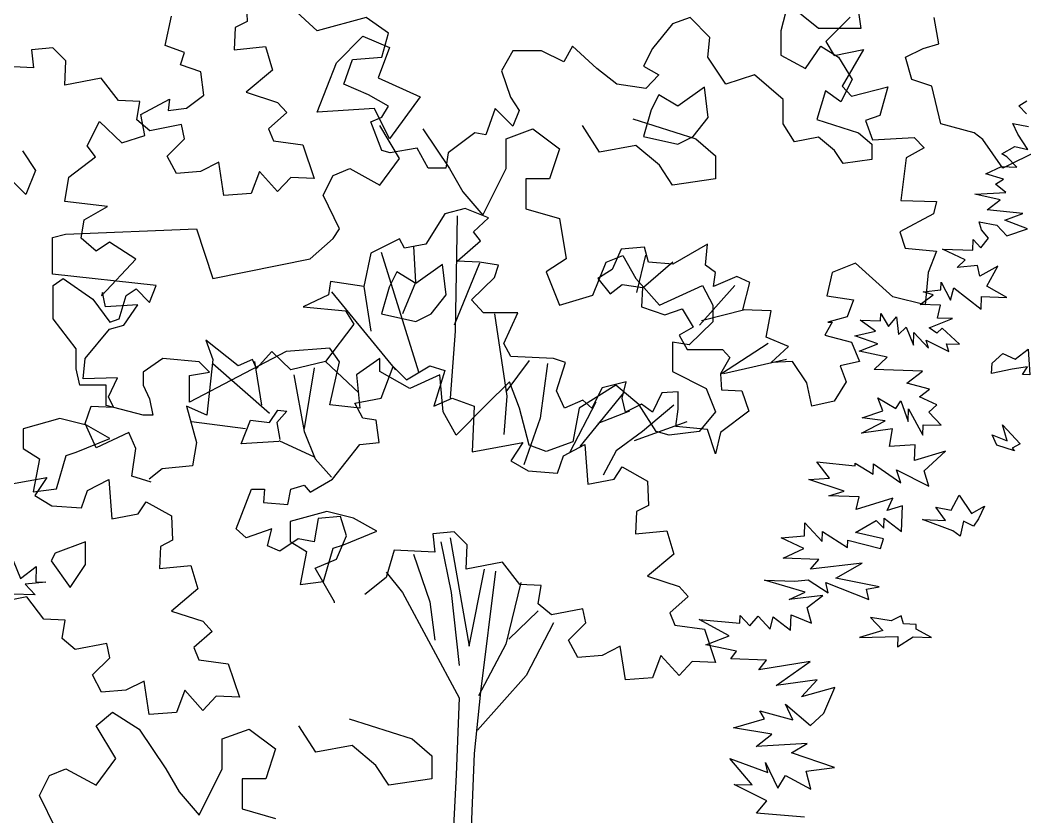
# Model space of a CAD drawing. Header units: inches. Extents: x -11 to 128, y 7 to 56.
# Drawn here: x 43.6473 to 44.1167, y 22.0282 to 22.4006 of the extents above; entities that cross this region are included whole.
import ezdxf

# ---------------------------------------------------------------- set-up
doc = ezdxf.new("R2010")
doc.units = ezdxf.units.IN
doc.header["$MEASUREMENT"] = 0
doc.layers.add('CAY', color=94, linetype='Continuous')
doc.layers.add('CAY-3', color=61, linetype='Continuous')
picture_1 = doc.add_image_def('image1.jpg', size_in_pixel=(1680, 1093))

# ---------------------------------------------------------------- blocks, each defined once
blk = doc.blocks.new('A$C76451831')
at = {"layer": 'CAY'}
for p, q in [((5771.4, 200), (5778.9, 181.1)), ((5778.9, 181.1), (5795.2, 193.7)), ((5795.2, 193.7), (5794.7, 177.9)), ((5794.7, 177.9), (5805.1, 177.5)), ((5805.1, 177.5), (5783.7, 175.5)), ((5783.7, 175.5), (5794.2, 164.3)), ((5794.2, 164.3), (5770.2, 165.1))]:
    blk.add_line(p, q, dxfattribs=at)
for points in [[(530, 749.3), (509.9, 755.6), (514.2, 784.1), (506.8, 800.9), (473, 785.1), (461.4, 810.4), (467.7, 828.4), (490.9, 827.3), (485.7, 837.9), (495.2, 857.9), (459.3, 856.8), (461.4, 877.9), (486.7, 908.5), (501.5, 912.7), (516.3, 933.8), (482.5, 931.7), (479.3, 946.5), (478.3, 943.3), (514.2, 981.3), (486.7, 999.2), (473, 989.7), (457.2, 1003.4), (460.4, 1022.4), (484.6, 1036.1), (440.3, 1041.4), (444.5, 1066.7), (472, 1087.8), (463.5, 1099.4), (476.2, 1124.7), (499.4, 1102.6), (523.6, 1110), (519.4, 1132.1), (549, 1147.9), (547.9, 1136.3), (566.9, 1138.4), (584.8, 1152.1), (581.7, 1176.4), (560.6, 1183.8), (564.8, 1196.4), (544.7, 1203.8), (551.1, 1234.4)], [(1257.7, 1233.4), (1232.4, 1208), (1240.8, 1193.3), (1271.4, 1199.6), (1249.3, 1161.6), (1258.8, 1151.1), (1296.7, 1160.6), (1288.3, 1131.1), (1273.5, 1125.8), (1280.9, 1105.7), (1324.2, 1107.9), (1334.7, 1097.3), (1315.7, 1086.8), (1310.4, 1042.5), (1347.4, 1041.4), (1344.2, 1028.7), (1309.4, 1009.8), (1314.7, 992.9), (1347.4, 989.7), (1338.9, 967.6), (1335.8, 933.8), (1302, 942.3), (1263, 977.1), (1238.7, 967.6), (1233.4, 943.3), (1260.9, 939.1), (1254.5, 921.2), (1234.5, 915.9), (1238.7, 915.9), (1231.3, 902.2), (1258.8, 894.8), (1267.2, 874.8), (1247.2, 870.5), (1253.5, 853.7)], [(1210.1, 400.4), (1160, 404.8), (1170.8, 417.6), (1137, 434.6), (1155.6, 434), (1132.5, 461.5), (1171.9, 447), (1169.5, 457.5), (1182.2, 430.8), (1190.3, 443.7), (1216.6, 429.6), (1211.8, 448.3), (1241.4, 452.3), (1196.6, 467.5), (1212.8, 477.3), (1159.7, 474.2), (1176, 486.8), (1136.3, 493.6), (1168.4, 502.9), (1163.7, 511.2), (1197.8, 501.9), (1190.2, 518), (1216.2, 495.8), (1230.2, 508.9), (1241.6, 535.3), (1206.8, 525.6), (1223.3, 543.6), (1180.5, 537.4), (1215.8, 562.4), (1162.5, 553.9), (1170.5, 564), (1133.4, 565.3), (1139.1, 573.3), (1107.2, 579.8), (1131.5, 589.4), (1100.4, 606.4), (1142.9, 602.6), (1143.1, 610.3), (1153.2, 599.5), (1161.7, 609.7), (1174.4, 596.1), (1177.5, 609.1), (1195.6, 595.3), (1196.2, 611.2), (1217.2, 602.3), (1212.8, 618.8), (1229.1, 631.3), (1194, 627.1), (1210.6, 634.7), (1168.4, 647.1), (1200.1, 646), (1213.8, 647.7), (1234.6, 633.9), (1232.3, 644.8), (1276.9, 627), (1274.6, 637.9), (1287.8, 640.2), (1242.8, 649.4), (1270.1, 664.8), (1216.4, 658.5), (1224.9, 668.7), (1187.8, 670), (1209.5, 680.1), (1185.8, 691.3), (1209.9, 693.2), (1210.4, 706.8), (1228.3, 687.6), (1228.7, 698), (1254.8, 681.2), (1255.1, 688.9), (1289.2, 680), (1292.3, 690.3), (1263.1, 696.8), (1284.8, 709.2), (1292.7, 701.2), (1293, 711.6), (1311.1, 697.8), (1312.1, 724.6), (1296, 719.7), (1301.9, 732.6), (1263.9, 720.8), (1267.1, 733.8), (1235.4, 734.9), (1251.4, 739.8), (1214.7, 752), (1236, 753.5), (1223, 770.3), (1262.8, 766.2), (1262.9, 768.9), (1281.5, 757.4), (1281.9, 768.2), (1310.2, 748.6), (1305.7, 761.9), (1339.5, 744.9), (1334.6, 760.9), (1356.7, 781.5), (1324.6, 771.7), (1325.2, 788), (1298.4, 786.2), (1301.7, 804.7), (1269.4, 800.4), (1293.9, 813.1), (1270, 816.2), (1291.5, 823.6), (1286.5, 837), (1305.2, 825.9), (1310.4, 833.9), (1317.9, 812.3), (1318.3, 825.4), (1333.2, 798.2), (1333.6, 809), (1352.2, 808.4), (1339.5, 822), (1347.9, 829.8), (1329.6, 838.2), (1340.3, 846), (1316.5, 852.2), (1332.8, 864.8), (1282.6, 866.6), (1296.2, 879.2), (1266.9, 885.7), (1286.2, 893.2), (1262.5, 901.7), (1284, 906.4), (1268.1, 917.8), (1289.3, 917.1), (1289.6, 924.8), (1297.3, 911.4), (1305.8, 921.5), (1307.9, 902.9), (1315.9, 910.7), (1323.4, 891.9), (1323.8, 905), (1339.1, 888.6), (1336.7, 896.9), (1360.3, 885.2), (1357.8, 893.4), (1371.4, 892.9), (1353.4, 909.4), (1347.8, 904.2), (1339.8, 909.9), (1364.2, 919.5), (1348.4, 920), (1351.5, 933.5), (1330.3, 934.3), (1343.8, 944.2), (1333.4, 947.3), (1352.1, 949.4), (1352.4, 957.5), (1362.1, 938.6), (1365.3, 951.6), (1394, 929.3), (1394.4, 942.4), (1420.7, 941.5), (1399.8, 953.1), (1411.4, 974), (1392.5, 963.8), (1390.1, 974.8), (1368.8, 972.8), (1377.2, 980.7), (1353.6, 991.9), (1385.3, 990.8), (1385.6, 1001.7), (1393.5, 993.3), (1401.6, 1003.4), (1394.2, 1011.8), (1391.7, 1020.1), (1410.2, 1016.7), (1420.7, 1005.5), (1442.2, 1012.9), (1418.5, 1021.8), (1437.3, 1028.9), (1400.3, 1032.9), (1413.8, 1043.3), (1387.3, 1049.2), (1419.5, 1050.8), (1409, 1059.4), (1417.3, 1064.5), (1398.9, 1070.1), (1415, 1077.7), (1430.9, 1077.2), (1420.8, 1088), (1415.5, 1090.9), (1428.9, 1098.6), (1442.4, 1095.4), (1432.1, 1111.6), (1427, 1122.6), (1443.2, 1119.4)], [(1441, 1132.6), (1433.1, 1141), (1441.4, 1146.2)], [(1253.5, 853.7), (1240.8, 833.6), (1217.6, 828.4), (1212.4, 852.6), (1197.6, 874.8), (1175.4, 873.7), (1193.4, 890.6), (1170.2, 900.1), (1175.4, 927.5), (1145.9, 928.6), (1153.3, 957), (1139.6, 963.4), (1115.3, 952.8), (1117.4, 967.6), (1106.9, 975), (1109, 997.1), (1073.1, 976), (1047.8, 978.1), (1043.6, 993.9), (1019.3, 991.8), (1009.9, 970.7), (995.1, 961.2), (1007.7, 945.4), (1020.4, 954.9), (1041.5, 951.8), (1040.4, 931.7), (1064.7, 923.3), (1082.6, 929.6), (1094.2, 910.6), (1079.5, 902.2), (1087.9, 887.4), (1124.8, 887.4), (1132.2, 879), (1122.7, 862.1), (1123.8, 845.2), (1144.9, 844.2), (1152.2, 823.1), (1122.7, 800.9), (1117.4, 778.8), (1109, 804.1), (1076.3, 807.3), (1078.4, 825.2), (1078.4, 843.1), (1061.5, 842.1), (1052, 822), (1040.4, 830.5), (1023.6, 822), (1020.4, 836.8), (1024.6, 853.7), (999.3, 847.3), (988.8, 826.2), (979.3, 834.7), (960.3, 826.2), (951.8, 844.2), (961.3, 873.7), (948.7, 877.9), (904.4, 880), (897, 893.7), (911.8, 925.4), (875.9, 925.4), (863.3, 939.1), (887.5, 962.3), (891.7, 975), (871.7, 978.1), (848.5, 979.2), (872.7, 1000.3), (865.4, 1009.8), (881.2, 1024.5), (856.9, 1034), (835.8, 1028.7), (815.8, 997.1), (793.6, 992.9), (788.4, 1002.4), (758.8, 987.6), (751.5, 952.8), (716.7, 958.1), (714.5, 944.4), (688.2, 931.7), (732.5, 927.5), (740.9, 913.8), (711.4, 874.8), (675.5, 866.3), (655.5, 885.3), (639.7, 867.4), (635.4, 876.9), (620.7, 870.5), (586.9, 896.9), (594.3, 876.9), (588, 818.9), (566.9, 828.4), (577.4, 790.4), (573.2, 766.1), (541.6, 763), (527.9, 752.4)], [(848.5, 1026.6), (846.4, 906.4), (841.1, 836.8)], [(803.1, 995), (805.2, 957), (791.5, 924.3)], [(769.4, 988.7), (808.4, 864.2)], [(1044.7, 985.5), (1035.2, 946.5)], [(871.7, 977.1), (845.3, 912.7)], [(1073.1, 978.1), (1042.6, 951.8)], [(751.5, 952.8), (758.8, 906.4)], [(1137.5, 953.9), (1100.6, 912.7)], [(717.7, 947.5), (784.2, 866.3)], [(887.5, 924.3), (900.2, 838.9), (897, 798.8)], [(1148, 928.6), (1102.7, 917)], [(1172.3, 893.7), (1123.8, 862.1)], [(594.3, 872.7), (653.4, 821)], [(634.4, 741.9), (648.1, 741.9), (647, 728.2), (672.4, 726.1), (675.5, 741.9), (689.2, 746.1), (695.6, 738.7), (718.8, 752.4), (747.2, 788.3), (767.3, 790.4), (764.1, 813.6), (750.4, 815.7), (742, 831.5), (769.4, 836.8), (782, 869.5), (795.8, 855.8), (820, 870.5), (835.8, 865.3), (824.2, 828.4), (843.2, 836.8), (866.4, 828.4), (864.3, 780.9), (917, 790.4), (904.4, 771.4), (922.3, 760.9), (952.9, 758.7), (959.2, 776.7), (981.4, 788.3), (984.5, 747.1), (1012, 752.4), (1020.4, 765.1), (1046.8, 750.3), (1047.8, 725), (1035.2, 718.7), (1034.1, 695.5), (1066.8, 698.6), (1074.2, 674.4), (1046.8, 651.2), (1079.5, 640.6), (1089, 630.1), (1070, 613.2), (1075.2, 600.5), (1105.8, 596.3), (1117.4, 561.5), (1093.2, 562.6), (1079.5, 547.8), (1060.5, 568.9), (1052, 545.7), (1023.6, 543.6), (1018.3, 578.4), (999.3, 568.9), (974, 566.8), (964.5, 584.7), (982.4, 602.7), (979.3, 617.4), (946.6, 611.1), (932.9, 622.7), (936, 641.7), (913.9, 642.7), (895.9, 665.9), (858, 658.6), (859, 683.9), (845.3, 697.6), (823.2, 695.5), (825.3, 676.5), (783.1, 678.6), (774.7, 650.1), (752.5, 632.2)], [(637.6, 874.8), (644.9, 829.4)], [(699.8, 868.4), (689.2, 805.2)], [(711.4, 874.8), (746.2, 842.1)], [(923.4, 875.8), (899.1, 843.1)], [(942.4, 872.7), (935, 815.7), (918.1, 767.2)], [(1191.3, 876.9), (1125.9, 862.1)], [(678.7, 861.1), (689.2, 802), (700.8, 773.5), (717.7, 754.5)], [(1021.5, 842.1), (976.1, 786.2)], [(993, 832.6), (965.6, 779.8)], [(1074.2, 829.4), (1041.5, 802), (1014.1, 782), (1000.4, 756.6)], [(662.9, 791.4), (623.8, 789.3), (633.3, 813.6), (653.4, 811.5), (661.8, 824.1), (671.3, 823.1), (660.8, 811.5), (663.9, 793.6)], [(1027.8, 823.1), (995.1, 810.4)], [(572.2, 812.5), (628.1, 805.2)], [(1033.1, 792.5), (1087.9, 812.5)], [(662.9, 792.5), (699.8, 775.6)], [(720.9, 623.7), (720.9, 624.8), (700.8, 659.6), (723, 669.1), (733.5, 693.4), (727.2, 713.4), (704, 711.3), (699.8, 687), (682.9, 690.2), (663.9, 677.5), (651.3, 682.8), (655.5, 700.7), (629.1, 691.2), (618.6, 700.7), (634.4, 741.9)], [(841.1, 691.2), (861.1, 578.4), (877, 658.6)], [(831.6, 687), (842.2, 634.3), (850.6, 558.4)], [(803.1, 674.4), (820, 624.8), (825.3, 584.7)], [(774.7, 655.4), (791.5, 634.3), (850.6, 524.6), (847.4, 444.5), (842.2, 343.2), (836.9, 219.8), (831.6, 177.6), (821.1, 141.8)], [(888.6, 656.4), (872.7, 530.9), (866.4, 466.6), (861.1, 337.9), (856.9, 208.2), (854.8, 166), (859, 143.9)], [(914.9, 644.8), (899.1, 580.5), (870.6, 526.7)], [(932.9, 615.3), (902.3, 585.8)], [(948.7, 602.7), (920.2, 547.8), (869.6, 490.9)]]:
    blk.add_lwpolyline(points, dxfattribs=at)
for points in [[(722.8, 1185.8), (750.5, 1213.5), (778.2, 1201.7), (766.3, 1170), (809.9, 1150.2), (778.2, 1106.6), (762.4, 1138.3), (703, 1134.3)], [(1109.9, 1128.8), (1106, 1160.5), (1078.3, 1140.7), (1058.5, 1152.6), (1050.5, 1136.7), (1042.6, 1109), (1078.3, 1101.1), (1094.1, 1109)], [(1444.6, 860.9), (1436.9, 861.2), (1442.2, 869.2), (1426.3, 867), (1404.8, 862.3), (1405.2, 873.2), (1416.4, 883.2), (1429.3, 877.3), (1442.8, 887.7)], [(1428.7, 781.7), (1410.3, 787.8), (1405.3, 798.4), (1420.9, 792.4), (1416.1, 808.9), (1434.4, 789.2), (1426.1, 784.5)], [(1364.6, 698.7), (1332.9, 710.2), (1356.9, 709.4), (1346.9, 723.3), (1362.7, 720.1), (1370.9, 735.6), (1383.8, 716.6), (1397.3, 724.3), (1391.3, 710.9), (1386.1, 703.4), (1375.4, 708.7), (1372.1, 693)], [(1313.2, 601.7), (1310.8, 609.9), (1300.2, 604.8), (1278.6, 608.3), (1291.7, 594.7), (1267.4, 587.4), (1307.3, 588.7), (1306.9, 577.9), (1323.2, 588.2), (1342.2, 587.5), (1326.2, 596.2), (1326.3, 601.2)]]:
    blk.add_lwpolyline(points, close=True, dxfattribs=at)
at = {"layer": 'CAY-3'}
for p, q in [((6416.3, 659.8), (6481.8, 639.1)), ((6173.4, 618.5), (6152.8, 652.7)), ((6197.6, 649.2), (6225.3, 607.9)), ((6284.2, 639.1), (6312, 649.2)), ((6312, 649.2), (6339.7, 628.5)), ((6381.5, 625), (6363.8, 652.7)), ((6284.2, 607.9), (6284.2, 639.1)), ((6481.8, 639.1), (6502.4, 621.4)), ((6339.7, 628.5), (6329.6, 597.3)), ((6419.3, 632.1), (6381.5, 625)), ((6444, 611.4), (6419.3, 632.1)), ((5780.9, 626.5), (5794.5, 605.9)), ((6152.8, 590.8), (6173.4, 618.5)), ((6502.4, 621.4), (6502.4, 597.3)), ((6104.4, 600.8), (6121.5, 607.9)), ((6121.5, 607.9), (6152.8, 590.8)), ((6225.3, 607.9), (6239.4, 583.7)), ((6260.1, 559.5), (6284.2, 607.9)), ((6457.6, 590.8), (6444, 611.4)), ((5784.5, 581.1), (5766.8, 598.8)), ((5794.5, 605.9), (5784.5, 581.1)), ((6093.8, 580.2), (6104.4, 600.8)), ((6304.9, 597.3), (6304.9, 566)), ((6329.6, 597.3), (6304.9, 597.3)), ((6502.4, 597.3), (6457.6, 590.8)), ((6110.9, 545.4), (6093.8, 580.2)), ((6239.4, 583.7), (6260.1, 559.5)), ((6304.9, 566), (6339.7, 556)), ((6339.7, 556), (6346.7, 514.1)), ((5825.7, 539.8), (5961.9, 545.3)), ((5961.9, 545.3), (5979, 493.4)), ((6104.4, 535.3), (6110.9, 545.4)), ((5812.2, 536.3), (5825.7, 539.8)), ((5812.2, 497.9), (5812.2, 536.3)), ((6080.2, 514.1), (6104.4, 535.3)), ((5979, 493.4), (6080.2, 514.1)), ((6346.7, 514.1), (6326.1, 500.5)), ((6388.6, 510.6), (6405.7, 517.6)), ((6405.7, 517.6), (6419.3, 493.4)), ((472.7, 495.7), (489.8, 509.9)), ((489.8, 509.9), (517.5, 492.2)), ((736.2, 502.8), (801.7, 482.1)), ((6374.5, 476.3), (6388.6, 510.6)), ((493.3, 461.5), (472.7, 495.7)), ((517.5, 492.2), (545.2, 450.9)), ((604.1, 482.1), (631.9, 492.2)), ((631.9, 492.2), (659.6, 471.5)), ((701.4, 468), (683.7, 495.7)), ((5920.1, 486.4), (5812.2, 497.9)), ((5812.8, 486.4), (5823.4, 493.4)), ((5823.4, 493.4), (5854, 472.2)), ((6326.1, 500.5), (6339.7, 465.7)), ((6419.3, 493.4), (6444, 465.7)), ((604.1, 450.9), (604.1, 482.1)), ((801.7, 482.1), (822.3, 464.4)), ((5812.8, 451.6), (5812.8, 486.4)), ((5888.8, 475.7), (5899.4, 482.8)), ((5899.4, 482.8), (5913, 468.7)), ((5913, 468.7), (5920.1, 486.4)), ((6444, 465.7), (6488.8, 486.4)), ((6488.8, 486.4), (6499.5, 465.7)), ((659.6, 471.5), (649.5, 440.3)), ((739.2, 475.1), (701.4, 468)), ((763.9, 454.4), (739.2, 475.1)), ((5854, 472.2), (5871.7, 448)), ((5881.7, 451.6), (5888.8, 475.7)), ((6339.7, 465.7), (6374.5, 476.3)), ((472.7, 433.8), (493.3, 461.5)), ((822.3, 464.4), (822.3, 440.3)), ((6499.5, 465.7), (6499.5, 448.6)), ((424.3, 443.8), (441.4, 450.9)), ((441.4, 450.9), (472.7, 433.8)), ((545.2, 450.9), (559.3, 426.7)), ((580, 402.5), (604.1, 450.9)), ((777.5, 433.8), (763.9, 454.4)), ((5836.9, 420.3), (5812.8, 451.6)), ((5871.7, 448), (5881.7, 451.6)), ((413.7, 423.2), (424.3, 443.8)), ((624.8, 440.3), (624.8, 409)), ((649.5, 440.3), (624.8, 440.3)), ((822.3, 440.3), (777.5, 433.8)), ((6499.5, 448.6), (6474.7, 424.4)), ((430.8, 388.4), (413.7, 423.2)), ((559.3, 426.7), (580, 402.5)), ((5836.9, 399.6), (5836.9, 420.3)), ((6100.9, 420.9), (6055.5, 417.4)), ((6110.9, 406.7), (6100.9, 420.9)), ((6457.6, 427.4), (6457.6, 396.7)), ((6474.7, 424.4), (6457.6, 427.4)), ((624.8, 409), (659.6, 399)), ((5927.1, 410.3), (5906.5, 396.1)), ((5964.9, 406.7), (5927.1, 410.3)), ((6055.5, 417.4), (5954.9, 364.8)), ((6152.8, 410.3), (6128.6, 393.2)), ((6152.8, 396.7), (6152.8, 410.3)), ((5840.5, 382.5), (5836.9, 399.6)), ((5975.5, 396.1), (5964.9, 406.7)), ((6100.9, 361.9), (6110.9, 406.7)), ((5906.5, 396.1), (5906.5, 382.5)), ((5954.9, 392.6), (5975.5, 396.1)), ((5954.9, 364.8), (5954.9, 392.6)), ((6128.6, 393.2), (6132.1, 358.4)), ((6184, 379), (6152.8, 396.7)), ((6215.3, 393.2), (6184, 379)), ((6218.8, 354.8), (6215.3, 393.2)), ((6457.6, 396.7), (6492.4, 379)), ((5868.2, 382.5), (5840.5, 382.5)), ((5868.2, 361.3), (5868.2, 382.5)), ((5906.5, 382.5), (5913, 368.4)), ((6287.8, 386.1), (6263.6, 361.9)), ((6298.4, 358.4), (6287.8, 386.1)), ((6398.6, 382.6), (6360.3, 358.4)), ((6422.8, 361.9), (6398.6, 382.6)), ((6492.4, 379), (6502.4, 354.8)), ((5913, 368.4), (5916.5, 351.3)), ((5906.5, 351.3), (5868.2, 361.3)), ((6132.1, 358.4), (6100.9, 361.9)), ((6263.6, 361.9), (6232.4, 330.6)), ((6308.4, 320), (6298.4, 358.4)), ((6360.3, 358.4), (6353.8, 323.6)), ((6440.5, 334.2), (6422.8, 361.9)), ((5916.5, 351.3), (5906.5, 351.3)), ((6232.4, 330.6), (6218.8, 354.8)), ((6502.4, 354.8), (6485.3, 334.2)), ((6454.1, 330.6), (6440.5, 334.2)), ((6485.3, 334.2), (6454.1, 330.6)), ((6326.1, 313.5), (6308.4, 320)), ((6353.8, 323.6), (6326.1, 313.5))]:
    blk.add_line(p, q, dxfattribs=at)
for points in [[(6838.4, 626.8), (6801.4, 608.3), (6780.6, 638.2), (6771.5, 645.3), (6736.9, 654.4), (6727.5, 693.7), (6706.7, 700.8), (6700, 724), (6718.5, 733), (6734.6, 737.7), (6729.9, 765.3)], [(6648.9, 786.1), (6653.6, 753.8), (6609.6, 753.8), (6577.4, 779.4), (6570.3, 751.5), (6570.3, 725.9), (6595.8, 712.2), (6611.9, 735.4), (6630.4, 724), (6644.6, 700.8), (6632.8, 677.6), (6616.7, 689), (6607.6, 659.1), (6651.2, 645.3), (6665, 633.5), (6665, 617.4), (6635.1, 613.1), (6626.1, 626.8), (6609.6, 640.6), (6584.4, 635.9), (6572.6, 654.4), (6572.6, 679.9), (6542.8, 705.5), (6512.9, 696), (6494.4, 724), (6496.4, 744.4), (6475.9, 765.3), (6457.5, 758.6), (6436.6, 733), (6427.2, 714.5), (6443.3, 705.5), (6429.6, 691.3), (6399.7, 696), (6378.8, 712.2), (6353.3, 735.4), (6344.3, 719.2), (6321.1, 730.6), (6291.2, 730.6), (6279.4, 709.8), (6288.8, 682.3), (6297.9, 668.5), (6291.2, 652), (6279.4, 663.8), (6272.8, 670.4), (6263.3, 643), (6251.9, 645.3), (6224, 624.5), (6221.6, 608.3), (6203.1, 608.3), (6191.7, 629.2), (6163.8, 624.5), (6154.8, 626.8), (6143.4, 656.7), (6154.8, 661.4), (6161.9, 672.8), (6141, 684.6), (6115.5, 696), (6124.5, 721.6), (6154.8, 724), (6161.9, 749.1), (6138.7, 765.3), (6087.6, 751.5), (6062.4, 774.7)], [(6013.8, 786.5), (6014.9, 761.2), (6002.2, 754.9), (6001.2, 731.7), (6033.9, 734.9), (6041.3, 710.6), (6013.8, 687.4), (6046.5, 676.9), (6056, 666.3), (6037, 649.4), (6042.3, 636.8), (6072.9, 632.6), (6084.5, 597.8), (6060.2, 598.8), (6046.5, 584), (6027.6, 605.1), (6019.1, 581.9), (5990.6, 579.8), (5985.4, 614.6), (5966.4, 605.1), (5941.1, 603), (5931.6, 621), (5949.5, 638.9), (5946.3, 653.7), (5913.6, 647.3), (5899.9, 658.9), (5903.1, 677.9), (5881, 679), (5863, 702.2), (5825.1, 694.8), (5826.1, 720.1), (5812.4, 733.8), (5790.2, 731.7), (5792.4, 712.7), (5750.2, 714.8)], [(368.8, 744.7), (421.5, 754.2), (408.9, 735.2), (426.8, 724.6), (457.4, 722.5), (463.7, 740.4), (485.9, 752), (489, 710.9), (516.5, 716.2), (524.9, 728.8), (551.3, 714.1), (552.3, 688.8), (539.7, 682.4), (538.6, 659.2), (571.3, 662.4), (578.7, 638.1), (551.3, 614.9), (584, 604.4), (593.5, 593.8), (574.5, 577), (579.7, 564.3), (610.3, 560.1), (621.9, 525.3), (597.7, 526.3), (584, 511.6), (565, 532.7), (556.5, 509.5), (528.1, 507.4), (522.8, 542.2), (503.8, 532.7), (478.5, 530.6), (469, 548.5), (486.9, 566.4), (483.8, 581.2), (451.1, 574.9), (437.4, 586.5), (440.5, 605.4), (418.4, 606.5), (400.5, 629.7), (362.5, 622.3)]]:
    blk.add_lwpolyline(points, dxfattribs=at)
for points in [[(430.1, 675.3), (426.1, 667.3), (445.9, 639.6), (461.7, 663.4), (461.7, 687.1)], [(6222, 476.6), (6218.1, 508.3), (6190.4, 488.5), (6170.6, 500.4), (6162.6, 484.6), (6154.7, 456.8), (6190.4, 448.9), (6206.2, 456.8)], [(5847.5, 340.7), (5819.8, 347.7), (5781.5, 337.1), (5781.5, 316.5), (5798.6, 305.9), (5792.1, 271.6), (5816.3, 274.6), (5826.3, 309.4), (5836.9, 312.9), (5871.7, 327.1)], [(6125.5, 244), (6097.8, 251.1), (6059.5, 240.5), (6059.5, 219.9), (6076.6, 209.2), (6070.1, 175), (6094.3, 178), (6104.3, 212.8), (6114.9, 216.3), (6149.7, 230.5)]]:
    blk.add_lwpolyline(points, close=True, dxfattribs=at)

msp = doc.modelspace()

# ---------------------------------------------------------------- block references
at = {"layer": 'CAY', "xscale": 0.0004489089019145984, "yscale": 0.0004489089019145984, "zscale": 0.0004489089019145984}
for p in [(41.05328, 22.05824), (43.47057, 21.84829)]:
    msp.add_blockref('A$C76451831', p, dxfattribs=at)

# ---------------------------------------------------------------- pictures from other files: only their frames are drawn
image = msp.add_image(picture_1, insert=(12.49661, 7.37723), size_in_units=(74.4025, 48.40591))
image.dxf.flags = 6

doc.saveas('drawing.dxf')
